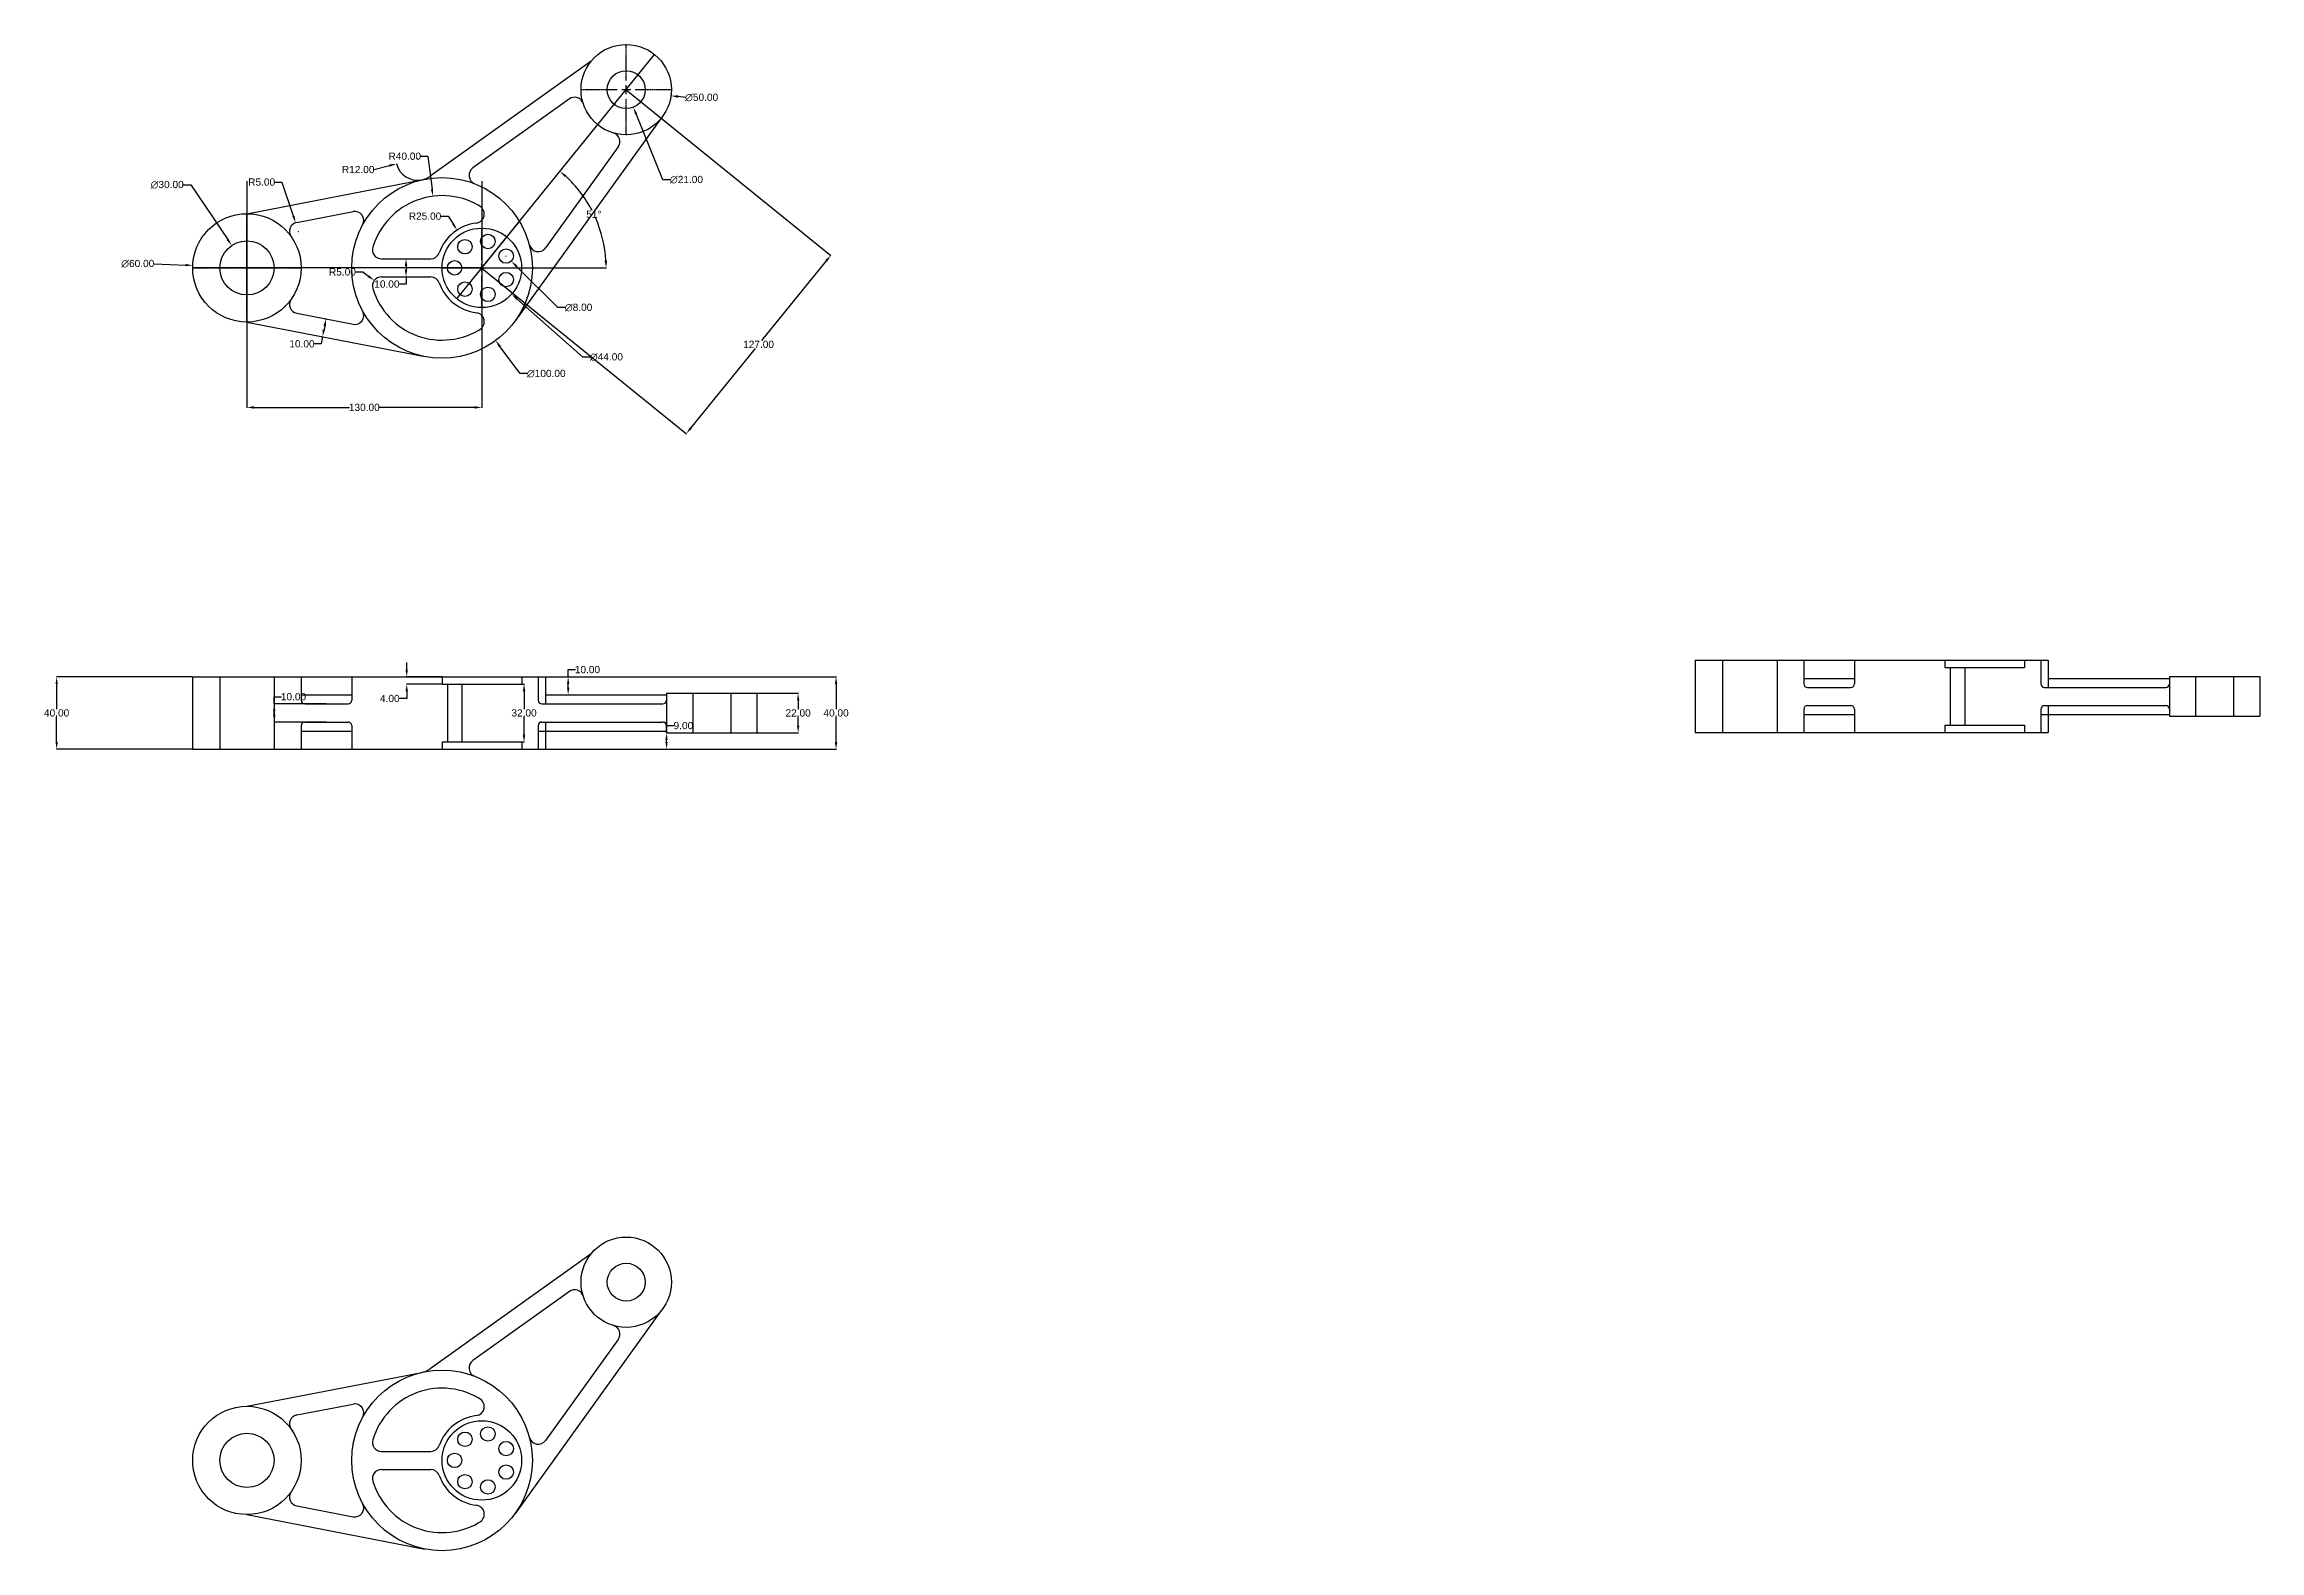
# Model space of a CAD drawing. Header units: millimetres. Extents: x 4817 to 6043, y 878 to 1712.
import ezdxf

# ---------------------------------------------------------------- set-up
doc = ezdxf.new("R2010")
doc.units = ezdxf.units.MM
doc.header["$MEASUREMENT"] = 0
doc.linetypes.add('CENTER2', pattern=[1.125, 0.75, -0.125, 0.125, -0.125])
doc.styles.get("Standard").update_dxf_attribs({"font": 'arial.ttf'})
doc.dimstyles.get("Standard").update_dxf_attribs({"dimtxt": 4, "dimasz": 4, "dimexe": 0.18, "dimexo": 0.0625, "dimgap": 0.09, "dimtad": 0, "dimtih": 1, "dimtoh": 1, "dimzin": 0, "dimdsep": 46, "dimtxsty": 'Standard', "dimcen": 0.09, "dimadec": 0, "dimazin": 0, "dimtfac": 1, "dimtofl": 0, "dimtmove": 0, "dimatfit": 3, "dimfxl": 1, "dimtolj": 1, "dimtzin": 0, "dimarcsym": 0})

# ---------------------------------------------------------------- blocks, each defined once
blk = doc.blocks.new('*U1')
blk.add_circle((0, 0), 4)
blk = doc.blocks.new('*U2')
at = {"color": 0, "linetype": 'ByBlock', "lineweight": -2, "transparency": 16777216}
for p, rotation in [((5062.7, 1602.9), 257.1428571428571), ((5050, 1600), 308.5714285714285), ((5072.8, 1594.8), 205.7142857142857), ((5050, 1576.5), 51.42857142857143), ((5072.8, 1581.8), 154.2857142857142), ((5062.7, 1573.6), 102.8571428571428)]:
    blk.add_blockref('*U1', p, dxfattribs=dict(at, rotation=rotation))
blk.add_blockref('*U1', (5044.3, 1588.3), dxfattribs=at)
blk = doc.blocks.new('*U3')
at = {"color": 0, "linetype": 'CENTER2', "transparency": 16777216}
for p, q in [((0, 5), (0, 25.12)), ((-25.12, 0), (-5, 0)), ((5, 0), (25.12, 0)), ((0, -25.12), (0, -5))]:
    blk.add_line(p, q, dxfattribs=at)
at = {"color": 0, "linetype": 'Continuous', "transparency": 16777216}
for p, q in [((-2.5, 0), (2.5, 0)), ((0, -2.5), (0, 2.5))]:
    blk.add_line(p, q, dxfattribs=at)
blk = doc.blocks.new('*U4')
at = {"color": 0, "linetype": 'CENTER2', "transparency": 16777216}
for p, q in [((0, 6), (0, 30.12)), ((-30.12, 0), (-6, 0)), ((6, 0), (30.12, 0)), ((0, -30.12), (0, -6))]:
    blk.add_line(p, q, dxfattribs=at)
at = {"color": 0, "linetype": 'Continuous', "transparency": 16777216}
for p, q in [((-3, 0), (3, 0)), ((0, -3), (0, 3))]:
    blk.add_line(p, q, dxfattribs=at)
blk = doc.blocks.new('*U5')
at = {"color": 0, "linetype": 'CENTER2', "transparency": 16777216}
for p, q in [((0, 6), (0, 30.12)), ((-30.12, 0), (-6, 0)), ((6, 0), (30.12, 0)), ((0, -30.12), (0, -6))]:
    blk.add_line(p, q, dxfattribs=at)
at = {"color": 0, "linetype": 'Continuous', "transparency": 16777216}
for p, q in [((-3, 0), (3, 0)), ((0, -3), (0, 3))]:
    blk.add_line(p, q, dxfattribs=at)
blk = doc.blocks.new('*U6')
at = {"color": 0, "linetype": 'CENTER2', "transparency": 16777216}
for p, q in [((0, 3), (0, 15.12)), ((-15.12, 0), (-3, 0)), ((3, 0), (15.12, 0)), ((0, -15.12), (0, -3))]:
    blk.add_line(p, q, dxfattribs=at)
at = {"color": 0, "linetype": 'Continuous', "transparency": 16777216}
for p, q in [((-1.5, 0), (1.5, 0)), ((0, -1.5), (0, 1.5))]:
    blk.add_line(p, q, dxfattribs=at)
blk = doc.blocks.new('*U7')
at = {"color": 0, "linetype": 'CENTER2', "transparency": 16777216}
for p, q in [((0, 4.4), (0, 22.12)), ((-22.12, 0), (-4.4, 0)), ((4.4, 0), (22.12, 0)), ((0, -22.12), (0, -4.4))]:
    blk.add_line(p, q, dxfattribs=at)
at = {"color": 0, "linetype": 'Continuous', "transparency": 16777216}
for p, q in [((-2.2, 0), (2.2, 0)), ((0, -2.2), (0, 2.2))]:
    blk.add_line(p, q, dxfattribs=at)
blk = doc.blocks.new('*D11')
at = {"color": 0, "lineweight": -2, "transparency": 16777216}
for p, q in [((4929.3, 1588.2), (4929.3, 1510.8)), ((5059.3, 1588.2), (5059.3, 1510.8)), ((4933.3, 1511), (4986.1, 1511)), ((5055.3, 1511), (5002.5, 1511))]:
    blk.add_line(p, q, dxfattribs=at)
at = {"color": 0, "transparency": 16777216}
for points in [[(4933.3, 1511.7), (4933.3, 1510.3), (4929.3, 1511)], [(5055.3, 1511.7), (5055.3, 1510.3), (5059.3, 1511)]]:
    blk.add_solid(points, dxfattribs=at)
at = {"layer": 'Defpoints', "color": 0, "transparency": 16777216}
for p in [(4929.3, 1588.3), (5059.3, 1588.3), (4929.3, 1511)]:
    blk.add_point(p, dxfattribs=at)
at = {"color": 0, "transparency": 16777216, "insert": (4994.3, 1511), "char_height": 4, "attachment_point": 5}
blk.add_mtext('\\A1;130.00', dxfattribs=at)
blk = doc.blocks.new('*D12')
at = {"color": 0, "lineweight": -2, "transparency": 16777216}
for p, q in [((4972.6, 1560.1), (4973.3, 1559.9)), ((4970.5, 1546.2), (4966.5, 1546.2)), ((4971.2, 1550.2), (4970.5, 1546.2)), ((4970.6, 1550.3), (4971.4, 1550.1)), ((4972.4, 1556), (4972, 1554.1))]:
    blk.add_line(p, q, dxfattribs=at)
at = {"color": 0, "transparency": 16777216}
for points in [[(4971.7, 1556.2), (4973, 1555.9), (4973.1, 1560)], [(4971.3, 1554.2), (4972.6, 1554), (4971.2, 1550.2)]]:
    blk.add_solid(points, dxfattribs=at)
at = {"layer": 'Defpoints', "color": 0, "transparency": 16777216}
for p in [(4972.5, 1560.1), (4970.6, 1550.3), (4971.2, 1550.2)]:
    blk.add_point(p, dxfattribs=at)
at = {"color": 0, "transparency": 16777216, "insert": (4959.8, 1546.2), "char_height": 4, "attachment_point": 5}
blk.add_mtext('\\A1;10.00', dxfattribs=at)
blk = doc.blocks.new('*D13')
at = {"color": 0, "lineweight": -2, "transparency": 16777216}
for p, q in [((5017.4, 1589.3), (5017.4, 1587.3)), ((5017.4, 1583.3), (5017.4, 1579.3)), ((5017.5, 1593.3), (5017.6, 1593.3)), ((5017.5, 1583.3), (5017.6, 1583.3)), ((5017.4, 1579.3), (5013.4, 1579.3))]:
    blk.add_line(p, q, dxfattribs=at)
at = {"color": 0, "transparency": 16777216}
for points in [[(5016.7, 1589.3), (5018.1, 1589.3), (5017.4, 1593.3)], [(5016.7, 1587.3), (5018.1, 1587.3), (5017.4, 1583.3)]]:
    blk.add_solid(points, dxfattribs=at)
at = {"layer": 'Defpoints', "color": 0, "transparency": 16777216}
for p in [(5017.4, 1593.3), (5017.4, 1583.3), (5017.4, 1583.3)]:
    blk.add_point(p, dxfattribs=at)
at = {"color": 0, "transparency": 16777216, "insert": (5006.8, 1579.3), "char_height": 4, "attachment_point": 5}
blk.add_mtext('\\A1;10.00', dxfattribs=at)
blk = doc.blocks.new('*D14')
at = {"color": 0, "lineweight": -2, "transparency": 16777216}
for p, q in [((5036.7, 1616.9), (5040.7, 1616.9)), ((5040.7, 1616.9), (5043.5, 1612.6)), ((5059.2, 1588.3), (5059.4, 1588.3)), ((5059.3, 1588.2), (5059.3, 1588.4))]:
    blk.add_line(p, q, dxfattribs=at)
at = {"color": 0, "transparency": 16777216}
blk.add_solid([(5044, 1612.9), (5042.9, 1612.2), (5045.7, 1609.2)], dxfattribs=at)
at = {"layer": 'Defpoints', "color": 0, "transparency": 16777216}
for p in [(5045.7, 1609.2), (5059.3, 1588.3)]:
    blk.add_point(p, dxfattribs=at)
at = {"color": 0, "transparency": 16777216, "insert": (5027.9, 1616.9), "char_height": 4, "attachment_point": 5}
blk.add_mtext('\\A1;R25.00', dxfattribs=at)
blk = doc.blocks.new('*D15')
at = {"color": 0, "lineweight": -2, "transparency": 16777216}
for p, q in [((5025.5, 1650.1), (5029.5, 1650.1)), ((5029.5, 1650.1), (5031.8, 1631.9)), ((5037.2, 1588.3), (5037.4, 1588.3)), ((5037.3, 1588.2), (5037.3, 1588.4))]:
    blk.add_line(p, q, dxfattribs=at)
at = {"color": 0, "transparency": 16777216}
blk.add_solid([(5032.4, 1632), (5031.1, 1631.8), (5032.3, 1627.9)], dxfattribs=at)
at = {"layer": 'Defpoints', "color": 0, "transparency": 16777216}
for p in [(5032.3, 1627.9), (5037.3, 1588.3)]:
    blk.add_point(p, dxfattribs=at)
at = {"color": 0, "transparency": 16777216, "insert": (5016.7, 1650.1), "char_height": 4, "attachment_point": 5}
blk.add_mtext('\\A1;R40.00', dxfattribs=at)
blk = doc.blocks.new('*D16')
at = {"color": 0, "lineweight": -2, "transparency": 16777216}
for p, q in [((4999.6, 1642.7), (5008.3, 1644.9)), ((5023.7, 1648.8), (5023.9, 1648.8)), ((5023.8, 1648.7), (5023.8, 1648.9))]:
    blk.add_line(p, q, dxfattribs=at)
blk.add_arc((5023.8, 1648.8), 12, 193.2194, 280.6695, dxfattribs=at)
at = {"color": 0, "transparency": 16777216}
blk.add_solid([(5008.1, 1645.6), (5008.4, 1644.3), (5012.2, 1645.9)], dxfattribs=at)
at = {"layer": 'Defpoints', "color": 0, "transparency": 16777216}
for p in [(5012.2, 1645.9), (5023.8, 1648.8)]:
    blk.add_point(p, dxfattribs=at)
at = {"color": 0, "transparency": 16777216, "insert": (4990.9, 1642.7), "char_height": 4, "attachment_point": 5}
blk.add_mtext('\\A1;R12.00', dxfattribs=at)
blk = doc.blocks.new('*D17')
at = {"color": 0, "lineweight": -2, "transparency": 16777216}
for p, q in [((4989.4, 1586), (4993.4, 1586)), ((4993.4, 1586), (4996.6, 1583.6)), ((5003.7, 1578.3), (5003.9, 1578.3)), ((5003.8, 1578.2), (5003.8, 1578.4))]:
    blk.add_line(p, q, dxfattribs=at)
at = {"color": 0, "transparency": 16777216}
blk.add_solid([(4997, 1584.2), (4996.2, 1583.1), (4999.8, 1581.3)], dxfattribs=at)
at = {"layer": 'Defpoints', "color": 0, "transparency": 16777216}
for p in [(4999.8, 1581.3), (5003.8, 1578.3)]:
    blk.add_point(p, dxfattribs=at)
at = {"color": 0, "transparency": 16777216, "insert": (4982.2, 1586), "char_height": 4, "attachment_point": 5}
blk.add_mtext('\\A1;R5.00', dxfattribs=at)
blk = doc.blocks.new('*D18')
at = {"color": 0, "lineweight": -2, "transparency": 16777216}
for p, q in [((4944.7, 1635.8), (4948.7, 1635.8)), ((4948.7, 1635.8), (4955, 1617.1)), ((4957.8, 1608.5), (4958, 1608.5)), ((4957.9, 1608.4), (4957.9, 1608.6))]:
    blk.add_line(p, q, dxfattribs=at)
at = {"color": 0, "transparency": 16777216}
blk.add_solid([(4955.6, 1617.3), (4954.4, 1616.8), (4956.3, 1613.3)], dxfattribs=at)
at = {"layer": 'Defpoints', "color": 0, "transparency": 16777216}
for p in [(4956.3, 1613.3), (4957.9, 1608.5)]:
    blk.add_point(p, dxfattribs=at)
at = {"color": 0, "transparency": 16777216, "insert": (4937.5, 1635.8), "char_height": 4, "attachment_point": 5}
blk.add_mtext('\\A1;R5.00', dxfattribs=at)
blk = doc.blocks.new('*D19')
at = {"color": 0, "lineweight": -2, "transparency": 16777216}
for p, q in [((4894.2, 1634.3), (4898.2, 1634.3)), ((4898.2, 1634.3), (4918.7, 1604)), ((4929.2, 1588.3), (4929.4, 1588.3)), ((4929.3, 1588.2), (4929.3, 1588.4))]:
    blk.add_line(p, q, dxfattribs=at)
at = {"color": 0, "transparency": 16777216}
blk.add_solid([(4919.2, 1604.4), (4918.1, 1603.6), (4920.9, 1600.7)], dxfattribs=at)
at = {"layer": 'Defpoints', "color": 0, "transparency": 16777216}
for p in [(4920.9, 1600.7), (4937.7, 1575.8)]:
    blk.add_point(p, dxfattribs=at)
at = {"color": 0, "transparency": 16777216, "insert": (4885.2, 1634.3), "char_height": 4, "attachment_point": 5}
blk.add_mtext('\\A1;∅30.00', dxfattribs=at)
blk = doc.blocks.new('*D20')
at = {"color": 0, "lineweight": -2, "transparency": 16777216}
for p, q in [((4877.9, 1590.6), (4895.4, 1589.8)), ((4929.2, 1588.3), (4929.4, 1588.3)), ((4929.3, 1588.2), (4929.3, 1588.4))]:
    blk.add_line(p, q, dxfattribs=at)
at = {"color": 0, "transparency": 16777216}
blk.add_solid([(4895.4, 1590.5), (4895.3, 1589.2), (4899.4, 1589.6)], dxfattribs=at)
at = {"layer": 'Defpoints', "color": 0, "transparency": 16777216}
for p in [(4899.4, 1589.6), (4959.3, 1586.9)]:
    blk.add_point(p, dxfattribs=at)
at = {"color": 0, "transparency": 16777216, "insert": (4868.9, 1590.6), "char_height": 4, "attachment_point": 5}
blk.add_mtext('\\A1;∅60.00', dxfattribs=at)
blk = doc.blocks.new('*D21')
at = {"color": 0, "lineweight": -2, "transparency": 16777216}
for p, q in [((5139.2, 1686.9), (5139.2, 1687.1)), ((5139.2, 1687), (5139.3, 1687)), ((5172, 1682.6), (5168, 1683.1))]:
    blk.add_line(p, q, dxfattribs=at)
at = {"color": 0, "transparency": 16777216}
blk.add_solid([(5168.1, 1683.8), (5167.9, 1682.4), (5164, 1683.6)], dxfattribs=at)
at = {"layer": 'Defpoints', "color": 0, "transparency": 16777216}
for p in [(5114.5, 1690.3), (5164, 1683.6)]:
    blk.add_point(p, dxfattribs=at)
at = {"color": 0, "transparency": 16777216, "insert": (5181, 1682.6), "char_height": 4, "attachment_point": 5}
blk.add_mtext('\\A1;∅50.00', dxfattribs=at)
blk = doc.blocks.new('*D22')
at = {"color": 0, "lineweight": -2, "transparency": 16777216}
for p, q in [((5139.2, 1686.9), (5139.2, 1687.1)), ((5139.2, 1687), (5139.3, 1687)), ((5159.6, 1637.1), (5144.7, 1673.5)), ((5163.6, 1637.1), (5159.6, 1637.1))]:
    blk.add_line(p, q, dxfattribs=at)
at = {"color": 0, "transparency": 16777216}
blk.add_solid([(5145.3, 1673.8), (5144.1, 1673.3), (5143.2, 1677.2)], dxfattribs=at)
at = {"layer": 'Defpoints', "color": 0, "transparency": 16777216}
for p in [(5135.3, 1696.7), (5143.2, 1677.2)]:
    blk.add_point(p, dxfattribs=at)
at = {"color": 0, "transparency": 16777216, "insert": (5172.6, 1637.1), "char_height": 4, "attachment_point": 5}
blk.add_mtext('\\A1;∅21.00', dxfattribs=at)
blk = doc.blocks.new('*D23')
at = {"color": 0, "lineweight": -2, "transparency": 16777216}
for p, q in [((5072.7, 1594.8), (5072.9, 1594.8)), ((5072.8, 1594.7), (5072.8, 1594.9)), ((5101.4, 1566.3), (5078.5, 1589.1)), ((5105.4, 1566.3), (5101.4, 1566.3))]:
    blk.add_line(p, q, dxfattribs=at)
at = {"color": 0, "transparency": 16777216}
blk.add_solid([(5079, 1589.6), (5078, 1588.7), (5075.7, 1592)], dxfattribs=at)
at = {"layer": 'Defpoints', "color": 0, "transparency": 16777216}
for p in [(5070, 1597.6), (5075.7, 1592)]:
    blk.add_point(p, dxfattribs=at)
at = {"color": 0, "transparency": 16777216, "insert": (5112.9, 1566.3), "char_height": 4, "attachment_point": 5}
blk.add_mtext('\\A1;∅8.00', dxfattribs=at)
blk = doc.blocks.new('*D24')
at = {"color": 0, "lineweight": -2, "transparency": 16777216}
for p, q in [((5059.2, 1588.3), (5059.4, 1588.3)), ((5059.3, 1588.2), (5059.3, 1588.4)), ((5115.3, 1538.9), (5078.8, 1571.1)), ((5119.3, 1538.9), (5115.3, 1538.9))]:
    blk.add_line(p, q, dxfattribs=at)
at = {"color": 0, "transparency": 16777216}
blk.add_solid([(5079.3, 1571.6), (5078.4, 1570.6), (5075.8, 1573.7)], dxfattribs=at)
at = {"layer": 'Defpoints', "color": 0, "transparency": 16777216}
for p in [(5042.8, 1602.8), (5075.8, 1573.7)]:
    blk.add_point(p, dxfattribs=at)
at = {"color": 0, "transparency": 16777216, "insert": (5128.3, 1538.9), "char_height": 4, "attachment_point": 5}
blk.add_mtext('\\A1;∅44.00', dxfattribs=at)
blk = doc.blocks.new('*D25')
at = {"color": 0, "lineweight": -2, "transparency": 16777216}
for p, q in [((5037.2, 1588.3), (5037.4, 1588.3)), ((5037.3, 1588.2), (5037.3, 1588.4)), ((5080.5, 1529.7), (5069.4, 1544.8)), ((5084.5, 1529.7), (5080.5, 1529.7))]:
    blk.add_line(p, q, dxfattribs=at)
at = {"color": 0, "transparency": 16777216}
blk.add_solid([(5069.9, 1545.2), (5068.8, 1544.4), (5067, 1548)], dxfattribs=at)
at = {"layer": 'Defpoints', "color": 0, "transparency": 16777216}
for p in [(5007.7, 1628.5), (5067, 1548)]:
    blk.add_point(p, dxfattribs=at)
at = {"color": 0, "transparency": 16777216, "insert": (5095, 1529.7), "char_height": 4, "attachment_point": 5}
blk.add_mtext('\\A1;∅100.00', dxfattribs=at)
blk = doc.blocks.new('*D26')
at = {"color": 0, "lineweight": -2, "transparency": 16777216}
for p, q in [((5139.2, 1686.9), (5252.6, 1595.1)), ((5059.3, 1588.2), (5172.7, 1496.4)), ((5249.9, 1592.1), (5214.2, 1548)), ((5175, 1499.6), (5210.8, 1543.7))]:
    blk.add_line(p, q, dxfattribs=at)
at = {"color": 0, "transparency": 16777216}
for points in [[(5249.4, 1592.5), (5250.5, 1591.7), (5252.5, 1595.2)], [(5174.5, 1500), (5175.6, 1499.2), (5172.5, 1496.5)]]:
    blk.add_solid(points, dxfattribs=at)
at = {"layer": 'Defpoints', "color": 0, "transparency": 16777216}
for p in [(5139.2, 1687), (5059.2, 1588.3), (5172.5, 1496.5)]:
    blk.add_point(p, dxfattribs=at)
at = {"color": 0, "transparency": 16777216, "insert": (5212.5, 1545.9), "char_height": 4, "attachment_point": 5}
blk.add_mtext('\\A1;127.00', dxfattribs=at)
blk = doc.blocks.new('*D27')
at = {"color": 0, "lineweight": -2, "transparency": 16777216}
blk.add_line((5087.4, 1588.3), (5128.3, 1588.3), dxfattribs=at)
for start, end in [(27.484, 47.6687), (3.3313, 23.5483)]:
    blk.add_arc((5059.3, 1588.3), 68.8, start, end, dxfattribs=at)
at = {"color": 0, "transparency": 16777216}
for points in [[(5105.2, 1638.6), (5106.1, 1639.6), (5102.6, 1641.7)], [(5128.7, 1592.3), (5127.3, 1592.2), (5128.1, 1588.3)]]:
    blk.add_solid(points, dxfattribs=at)
at = {"layer": 'Defpoints', "color": 0, "transparency": 16777216}
for p in [(5155, 1706.4), (5125.1, 1608.4), (5037.3, 1588.3), (5059.3, 1588.3), (5087.3, 1588.3)]:
    blk.add_point(p, dxfattribs=at)
at = {"color": 0, "transparency": 16777216, "insert": (5121.4, 1617.9), "char_height": 4, "attachment_point": 5}
blk.add_mtext('\\A1;51°', dxfattribs=at)
blk = doc.blocks.new('*D28')
at = {"color": 0, "lineweight": -2, "transparency": 16777216}
for p, q in [((4899.1, 1361.8), (4823.9, 1361.8)), ((4824, 1357.8), (4824, 1343.9)), ((4824, 1325.8), (4824, 1339.7)), ((4899.1, 1321.8), (4823.9, 1321.8))]:
    blk.add_line(p, q, dxfattribs=at)
at = {"color": 0, "transparency": 16777216}
for points in [[(4823.4, 1357.8), (4824.7, 1357.8), (4824, 1361.8)], [(4823.4, 1325.8), (4824.7, 1325.8), (4824, 1321.8)]]:
    blk.add_solid(points, dxfattribs=at)
at = {"layer": 'Defpoints', "color": 0, "transparency": 16777216}
for p in [(4899.2, 1361.8), (4824, 1321.8), (4899.2, 1321.8)]:
    blk.add_point(p, dxfattribs=at)
at = {"color": 0, "transparency": 16777216, "insert": (4824, 1341.8), "char_height": 4, "attachment_point": 5}
blk.add_mtext('\\A1;40.00', dxfattribs=at)
blk = doc.blocks.new('*D29')
at = {"color": 0, "lineweight": -2, "transparency": 16777216}
for p, q in [((4944.4, 1346.8), (4944.4, 1350.8)), ((4944.4, 1350.8), (4948.4, 1350.8)), ((4973.2, 1346.8), (4944.3, 1346.8)), ((4973.2, 1336.8), (4944.3, 1336.8)), ((4944.4, 1340.8), (4944.4, 1342.8))]:
    blk.add_line(p, q, dxfattribs=at)
at = {"color": 0, "transparency": 16777216}
for points in [[(4943.8, 1342.8), (4945.1, 1342.8), (4944.4, 1346.8)], [(4943.8, 1340.8), (4945.1, 1340.8), (4944.4, 1336.8)]]:
    blk.add_solid(points, dxfattribs=at)
at = {"layer": 'Defpoints', "color": 0, "transparency": 16777216}
for p in [(4944.4, 1346.8), (4973.3, 1346.8), (4973.3, 1336.8)]:
    blk.add_point(p, dxfattribs=at)
at = {"color": 0, "transparency": 16777216, "insert": (4955.1, 1350.8), "char_height": 4, "attachment_point": 5}
blk.add_mtext('\\A1;10.00', dxfattribs=at)
blk = doc.blocks.new('*D30')
at = {"color": 0, "lineweight": -2, "transparency": 16777216}
for p, q in [((5037.3, 1361.8), (5017.6, 1361.8)), ((5017.8, 1365.8), (5017.8, 1369.8)), ((5017.8, 1349.8), (5013.8, 1349.8)), ((5037.3, 1357.8), (5017.6, 1357.8)), ((5017.8, 1353.8), (5017.8, 1349.8))]:
    blk.add_line(p, q, dxfattribs=at)
at = {"color": 0, "transparency": 16777216}
for points in [[(5017.1, 1365.8), (5018.4, 1365.8), (5017.8, 1361.8)], [(5017.1, 1353.8), (5018.4, 1353.8), (5017.8, 1357.8)]]:
    blk.add_solid(points, dxfattribs=at)
at = {"layer": 'Defpoints', "color": 0, "transparency": 16777216}
for p in [(5037.3, 1361.8), (5017.8, 1357.8), (5037.3, 1357.8)]:
    blk.add_point(p, dxfattribs=at)
at = {"color": 0, "transparency": 16777216, "insert": (5008.4, 1349.8), "char_height": 4, "attachment_point": 5}
blk.add_mtext('\\A1;4.00', dxfattribs=at)
blk = doc.blocks.new('*D31')
at = {"color": 0, "lineweight": -2, "transparency": 16777216}
for p, q in [((5065.4, 1357.8), (5082.9, 1357.8)), ((5082.7, 1353.8), (5082.7, 1343.9)), ((5082.7, 1329.8), (5082.7, 1339.7)), ((5065.4, 1325.8), (5082.9, 1325.8))]:
    blk.add_line(p, q, dxfattribs=at)
at = {"color": 0, "transparency": 16777216}
for points in [[(5082, 1353.8), (5083.4, 1353.8), (5082.7, 1357.8)], [(5082, 1329.8), (5083.4, 1329.8), (5082.7, 1325.8)]]:
    blk.add_solid(points, dxfattribs=at)
at = {"layer": 'Defpoints', "color": 0, "transparency": 16777216}
for p in [(5065.3, 1357.8), (5065.3, 1325.8), (5082.7, 1325.8)]:
    blk.add_point(p, dxfattribs=at)
at = {"color": 0, "transparency": 16777216, "insert": (5082.7, 1341.8), "char_height": 4, "attachment_point": 5}
blk.add_mtext('\\A1;32.00', dxfattribs=at)
blk = doc.blocks.new('*D32')
at = {"color": 0, "lineweight": -2, "transparency": 16777216}
for p, q in [((5094.6, 1361.8), (5107.3, 1361.8)), ((5107.1, 1361.8), (5107.1, 1365.8)), ((5107.1, 1365.8), (5111.1, 1365.8)), ((5094.6, 1351.8), (5107.3, 1351.8)), ((5107.1, 1355.8), (5107.1, 1357.8))]:
    blk.add_line(p, q, dxfattribs=at)
at = {"color": 0, "transparency": 16777216}
for points in [[(5106.5, 1357.8), (5107.8, 1357.8), (5107.1, 1361.8)], [(5106.5, 1355.8), (5107.8, 1355.8), (5107.1, 1351.8)]]:
    blk.add_solid(points, dxfattribs=at)
at = {"layer": 'Defpoints', "color": 0, "transparency": 16777216}
for p in [(5094.6, 1361.8), (5107.1, 1361.8), (5094.6, 1351.8)]:
    blk.add_point(p, dxfattribs=at)
at = {"color": 0, "transparency": 16777216, "insert": (5117.8, 1365.8), "char_height": 4, "attachment_point": 5}
blk.add_mtext('\\A1;10.00', dxfattribs=at)
blk = doc.blocks.new('*D33')
at = {"color": 0, "lineweight": -2, "transparency": 16777216}
for p, q in [((5186.6, 1352.8), (5234.6, 1352.8)), ((5234.4, 1348.8), (5234.4, 1343.9)), ((5234.4, 1334.8), (5234.4, 1339.7)), ((5186.6, 1330.8), (5234.6, 1330.8))]:
    blk.add_line(p, q, dxfattribs=at)
at = {"color": 0, "transparency": 16777216}
for points in [[(5233.8, 1348.8), (5235.1, 1348.8), (5234.4, 1352.8)], [(5233.8, 1334.8), (5235.1, 1334.8), (5234.4, 1330.8)]]:
    blk.add_solid(points, dxfattribs=at)
at = {"layer": 'Defpoints', "color": 0, "transparency": 16777216}
for p in [(5186.6, 1352.8), (5186.6, 1330.8), (5234.4, 1330.8)]:
    blk.add_point(p, dxfattribs=at)
at = {"color": 0, "transparency": 16777216, "insert": (5234.4, 1341.8), "char_height": 4, "attachment_point": 5}
blk.add_mtext('\\A1;22.00', dxfattribs=at)
blk = doc.blocks.new('*D34')
at = {"color": 0, "lineweight": -2, "transparency": 16777216}
for p, q in [((5161.6, 1330.8), (5161.6, 1334.8)), ((5161.6, 1334.8), (5165.6, 1334.8)), ((5161.6, 1330.8), (5161.8, 1330.8)), ((5161.6, 1325.8), (5161.6, 1326.8)), ((5094.6, 1321.8), (5161.8, 1321.8))]:
    blk.add_line(p, q, dxfattribs=at)
at = {"color": 0, "transparency": 16777216}
for points in [[(5160.9, 1326.8), (5162.2, 1326.8), (5161.6, 1330.8)], [(5160.9, 1325.8), (5162.2, 1325.8), (5161.6, 1321.8)]]:
    blk.add_solid(points, dxfattribs=at)
at = {"layer": 'Defpoints', "color": 0, "transparency": 16777216}
for p in [(5161.6, 1330.8), (5161.6, 1330.8), (5094.6, 1321.8)]:
    blk.add_point(p, dxfattribs=at)
at = {"color": 0, "transparency": 16777216, "insert": (5170.9, 1334.8), "char_height": 4, "attachment_point": 5}
blk.add_mtext('\\A1;9.00', dxfattribs=at)
blk = doc.blocks.new('*D35')
at = {"color": 0, "lineweight": -2, "transparency": 16777216}
for p, q in [((5094.6, 1361.8), (5255.6, 1361.8)), ((5255.4, 1357.8), (5255.4, 1343.9)), ((5255.4, 1325.8), (5255.4, 1339.7)), ((5094.6, 1321.8), (5255.6, 1321.8))]:
    blk.add_line(p, q, dxfattribs=at)
at = {"color": 0, "transparency": 16777216}
for points in [[(5254.7, 1357.8), (5256.1, 1357.8), (5255.4, 1361.8)], [(5254.7, 1325.8), (5256.1, 1325.8), (5255.4, 1321.8)]]:
    blk.add_solid(points, dxfattribs=at)
at = {"layer": 'Defpoints', "color": 0, "transparency": 16777216}
for p in [(5094.6, 1361.8), (5094.6, 1321.8), (5255.4, 1321.8)]:
    blk.add_point(p, dxfattribs=at)
at = {"color": 0, "transparency": 16777216, "insert": (5255.4, 1341.8), "char_height": 4, "attachment_point": 5}
blk.add_mtext('\\A1;40.00', dxfattribs=at)
blk = doc.blocks.new('*U36')
blk.add_circle((0, 0), 4)
blk = doc.blocks.new('*U38')
at = {"color": 0, "linetype": 'ByBlock', "lineweight": -2, "transparency": 16777216}
for p, rotation in [((5062.7, 1602.9), 257.1428571428571), ((5050, 1600), 308.5714285714285), ((5072.8, 1594.8), 205.7142857142857), ((5050, 1576.5), 51.42857142857143), ((5072.8, 1581.8), 154.2857142857142), ((5062.7, 1573.6), 102.8571428571428)]:
    blk.add_blockref('*U36', p, dxfattribs=dict(at, rotation=rotation))
blk.add_blockref('*U36', (5044.3, 1588.3), dxfattribs=at)

msp = doc.modelspace()

# ---------------------------------------------------------------- linework, layer by layer
for p, q in [((5059.324, 1588.269), (5154.98, 1706.395)), ((5119.819, 1702.699), (5030.783, 1639.041)), ((5107.793, 1681.808), (5054.349, 1643.597)), ((5158.676, 1671.233), (5077.899, 1559.052)), ((5134.852, 1655.26), (5094.575, 1599.325)), ((4929.324, 1618.269), (5026.087, 1637.021)), ((4929.324, 1636.271), (4929.324, 1533.184)), ((5059.324, 1636.271), (5059.324, 1533.184)), ((4956.917, 1613.43), (4988.062, 1619.466)), ((5045.479, 1571.171), (5080.18, 1614.024)), ((5059.324, 1588.269), (4899.324, 1588.269)), ((4987.324, 1593.269), (4987.574, 1593.269)), ((4987.324, 1583.269), (4987.574, 1583.269)), ((5003.783, 1593.269), (5031.039, 1593.269)), ((5003.783, 1583.269), (5031.039, 1583.269)), ((5037.324, 1588.269), (5087.324, 1588.269)), ((4929.324, 1558.269), (5027.811, 1539.182)), ((4956.917, 1563.107), (4988.062, 1557.071)), ((4899.204, 1361.799), (4899.204, 1321.799)), ((4899.204, 1361.799), (5094.575, 1361.799)), ((4914.324, 1361.799), (4914.324, 1321.799)), ((4944.444, 1361.799), (4944.444, 1321.799)), ((4959.292, 1361.799), (4959.292, 1348.799)), ((4987.324, 1361.799), (4987.324, 1348.799)), ((5037.324, 1361.799), (5037.324, 1357.799)), ((5081.444, 1361.799), (5081.444, 1357.799)), ((5090.518, 1361.799), (5090.518, 1348.799)), ((5094.575, 1361.799), (5094.575, 1346.799)), ((5730.979, 1370.957), (5730.979, 1330.957)), ((5730.979, 1370.957), (5926.351, 1370.957)), ((5746.099, 1370.957), (5746.099, 1330.957)), ((5776.219, 1370.957), (5776.219, 1330.957)), ((5791.067, 1370.957), (5791.067, 1357.957)), ((5819.099, 1370.957), (5819.099, 1357.957)), ((5869.099, 1370.957), (5869.099, 1366.957)), ((5869.099, 1366.957), (5913.219, 1366.957)), ((5872.099, 1366.957), (5872.099, 1334.957)), ((5880.099, 1366.957), (5880.099, 1334.957)), ((5913.219, 1370.957), (5913.219, 1366.957)), ((5922.293, 1370.957), (5922.293, 1357.957)), ((5926.351, 1370.957), (5926.351, 1355.957)), ((5993.351, 1361.957), (5993.351, 1339.957)), ((5993.351, 1361.957), (6043.351, 1361.957)), ((6007.851, 1361.957), (6007.851, 1339.957)), ((6028.851, 1361.957), (6028.851, 1339.957)), ((6043.351, 1361.957), (6043.351, 1339.957)), ((4959.292, 1351.799), (4987.324, 1351.799)), ((5037.324, 1357.799), (5081.444, 1357.799)), ((5040.324, 1357.799), (5040.324, 1325.799)), ((5048.324, 1357.799), (5048.324, 1325.799)), ((5094.575, 1351.799), (5161.575, 1351.799)), ((5161.575, 1352.799), (5161.575, 1330.799)), ((5161.575, 1352.799), (5211.575, 1352.799)), ((5176.075, 1352.799), (5176.075, 1330.799)), ((5197.075, 1352.799), (5197.075, 1330.799)), ((5211.575, 1352.799), (5211.575, 1330.799)), ((5791.067, 1360.957), (5819.099, 1360.957)), ((5793.067, 1355.957), (5817.099, 1355.957)), ((5924.293, 1355.957), (5991.351, 1355.957)), ((5926.351, 1360.957), (5993.351, 1360.957)), ((4961.292, 1346.799), (4985.324, 1346.799)), ((4961.292, 1336.799), (4985.324, 1336.799)), ((5092.518, 1346.799), (5159.575, 1346.799)), ((5092.518, 1336.799), (5159.575, 1336.799)), ((5094.575, 1336.799), (5094.575, 1321.799)), ((5791.067, 1343.957), (5791.067, 1330.957)), ((5791.067, 1340.957), (5819.099, 1340.957)), ((5793.067, 1345.957), (5817.099, 1345.957)), ((5819.099, 1343.957), (5819.099, 1330.957)), ((5922.293, 1343.957), (5922.293, 1330.957)), ((5922.293, 1340.957), (5993.351, 1340.957)), ((5924.293, 1345.957), (5991.351, 1345.957)), ((5926.351, 1345.957), (5926.351, 1330.957)), ((5993.351, 1339.957), (6043.351, 1339.957)), ((5993.351, 1339.957), (6043.351, 1339.957)), ((4959.292, 1334.799), (4959.292, 1321.799)), ((4959.292, 1331.799), (4987.324, 1331.799)), ((4987.324, 1334.799), (4987.324, 1321.799)), ((5037.324, 1325.799), (5081.444, 1325.799)), ((5037.324, 1325.799), (5037.324, 1321.799)), ((5081.444, 1325.799), (5081.444, 1321.799)), ((5090.518, 1334.799), (5090.518, 1321.799)), ((5090.518, 1331.799), (5161.575, 1331.799)), ((5161.575, 1330.799), (5211.575, 1330.799)), ((5161.575, 1330.799), (5211.575, 1330.799)), ((5730.979, 1330.957), (5926.351, 1330.957)), ((5869.099, 1334.957), (5869.099, 1330.957)), ((5869.099, 1334.957), (5913.219, 1334.957)), ((5913.219, 1334.957), (5913.219, 1330.957)), ((4899.204, 1321.799), (5094.575, 1321.799)), ((5119.819, 1042.328), (5030.783, 978.67)), ((5107.793, 1021.437), (5054.349, 983.226)), ((5158.676, 1010.862), (5077.899, 898.681)), ((5134.852, 994.889), (5094.575, 938.954)), ((4929.324, 957.898), (5026.087, 976.651)), ((4956.917, 953.059), (4988.062, 959.095)), ((4987.324, 932.898), (4987.574, 932.898)), ((5003.783, 932.898), (5031.039, 932.898)), ((4987.324, 922.898), (4987.574, 922.898)), ((5003.783, 922.898), (5031.039, 922.898)), ((4929.324, 897.898), (5027.811, 878.811)), ((4956.917, 902.736), (4988.062, 896.701))]:
    msp.add_line(p, q)
for centre, radius in [((5139.247, 1686.966), 25), ((5139.247, 1686.966), 10.5), ((5037.324, 1588.269), 50), ((4929.324, 1588.269), 30), ((5059.324, 1588.269), 22), ((4929.324, 1588.269), 15), ((5139.247, 1026.595), 25), ((5139.247, 1026.595), 10.5), ((5037.324, 927.898), 50), ((4929.324, 927.898), 30), ((5059.324, 927.898), 22), ((4929.324, 927.898), 15)]:
    msp.add_circle(centre, radius)
for centre, radius, start, end in [((5110.701, 1677.741), 5, 17.90971, 125.564054), ((5130.794, 1658.182), 5, 324.24403, 73.63412), ((5057.257, 1639.529), 5, 125.564054, 248.750602), ((5023.804, 1648.802), 12, 280.967905, 305.564054), ((4989.013, 1614.557), 5, 331.446709, 100.967905), ((5037.324, 1588.269), 40, 56.632987, 163.39845), ((5055.71, 1618.05), 5, 276.918336, 58.309897), ((4957.869, 1608.522), 5, 100.967905, 215.355974), ((5059.324, 1588.269), 25, 96.918336, 160.528779), ((5003.783, 1598.269), 5, 163.39845, 270), ((5031.039, 1598.269), 5, 270, 340.528779), ((5090.518, 1602.247), 5, 194.722834, 324.24403), ((5003.783, 1578.269), 5, 90, 196.60155), ((5031.039, 1578.269), 5, 19.471221, 90), ((4957.869, 1568.016), 5, 144.644026, 259.032095), ((5037.324, 1588.269), 40, 196.60155, 303.367013), ((5059.324, 1588.269), 25, 199.471221, 263.081664), ((4989.013, 1561.98), 5, 259.032095, 28.553291), ((5055.71, 1558.487), 5, 301.690103, 83.081664), ((4961.292, 1348.799), 2, 180, 270), ((4985.324, 1348.799), 2, 270, 0), ((5092.518, 1348.799), 2, 180, 270), ((5159.575, 1348.799), 2, 270, 0), ((5793.067, 1357.957), 2, 180, 270), ((5817.099, 1357.957), 2, 270, 0), ((5924.293, 1357.957), 2, 180, 270), ((5991.351, 1357.957), 2, 270, 0), ((4961.292, 1334.799), 2, 90, 180), ((4985.324, 1334.799), 2, 0, 90), ((5092.518, 1334.799), 2, 90, 180), ((5159.575, 1334.799), 2, 0, 90), ((5793.067, 1343.957), 2, 90, 180), ((5817.099, 1343.957), 2, 0, 90), ((5924.293, 1343.957), 2, 90, 180), ((5991.351, 1343.957), 2, 0, 90), ((5110.701, 1017.37), 5, 17.90971, 125.564054), ((5130.794, 997.811), 5, 324.24403, 73.63412), ((5057.257, 979.159), 5, 125.564054, 248.750602), ((5023.804, 988.431), 12, 280.967905, 305.564054), ((4989.013, 954.187), 5, 331.446709, 100.967905), ((5037.324, 927.898), 40, 56.632987, 163.39845), ((5055.71, 957.679), 5, 276.918336, 58.309897), ((4957.869, 948.151), 5, 100.967905, 215.355974), ((5059.324, 927.898), 25, 96.918336, 160.528779), ((5003.783, 937.898), 5, 163.39845, 270), ((5031.039, 937.898), 5, 270, 340.528779), ((5090.518, 941.876), 5, 194.722834, 324.24403), ((5003.783, 917.898), 5, 90, 196.60155), ((5031.039, 917.898), 5, 19.471221, 90), ((4957.869, 907.645), 5, 144.644026, 259.032095), ((5037.324, 927.898), 40, 196.60155, 303.367013), ((5059.324, 927.898), 25, 199.471221, 263.081664), ((4989.013, 901.609), 5, 259.032095, 28.553291), ((5055.71, 898.116), 5, 301.690103, 83.081664)]:
    msp.add_arc(centre, radius, start, end)

# ---------------------------------------------------------------- block references
at = {"linetype": 'CENTER2'}
for name, p in [('*U3', (5139.247, 1686.966)), ('*U4', (4929.324, 1588.269)), ('*U5', (4929.324, 1588.269)), ('*U7', (5059.324, 1588.269)), ('*U6', (4929.324, 1588.269))]:
    msp.add_blockref(name, p, dxfattribs=at)
for name, p in [('*U2', (0, 0)), ('*U38', (0, -660.371))]:
    msp.add_blockref(name, p)

# ---------------------------------------------------------------- dimensions: what is measured, and where the dimension line sits
dim = msp.add_angular_dim_2l(base=(5125.124, 1608.386), line1=((5037.324, 1588.269), (5087.324, 1588.269)), line2=((5059.324, 1588.269), (5154.98, 1706.395)), dimstyle='Standard')
dim.commit()
dim.dimension.update_dxf_attribs({"geometry": '*D27', "text_midpoint": (5121.428, 1617.891)})
for p1, p2, picture, middle in [((5135.278, 1696.687), (5143.217, 1677.245), '*D22', (5172.627, 1637.08)), ((4937.727, 1575.843), (4920.921, 1600.694), '*D19', (4885.177, 1634.311)), ((5007.658, 1628.517), (5066.989, 1548.02), '*D25', (5095.042, 1529.716)), ((5042.82, 1602.817), (5075.827, 1573.721), '*D24', (5128.285, 1538.945)), ((5070.003, 1597.599), (5075.673, 1591.955), '*D23', (5112.874, 1566.324)), ((4959.292, 1586.895), (4899.355, 1589.642), '*D20', (4877.862, 1590.627))]:
    dim = msp.add_diameter_dim_2p(p1=p1, p2=p2, dimstyle='Standard')
    dim.commit()
    dim.dimension.update_dxf_attribs({"geometry": picture, "text_midpoint": middle, "dimtype": 163})
for p1, p2, distance, picture, middle in [((5139.157, 1686.966), (5059.234, 1588.269), 145.788, '*D26', (5212.494, 1545.87)), ((5017.411, 1593.269), (5017.411, 1583.269), 0, '*D13', (5006.767, 1579.269)), ((4972.49, 1560.089), (4970.587, 1550.272), 0.639, '*D12', (4959.809, 1546.223))]:
    dim = msp.add_aligned_dim(p1=p1, p2=p2, distance=distance, dimstyle='Standard')
    dim.commit()
    dim.dimension.update_dxf_attribs({"geometry": picture, "text_midpoint": middle})
dim = msp.add_diameter_dim_2p(p1=(5114.471, 1690.3), p2=(5164.024, 1683.633), dimstyle='Standard')
dim.commit()
dim.dimension.update_dxf_attribs({"geometry": '*D21', "text_midpoint": (5180.961, 1682.566)})
for center, mpoint, picture, middle in [((5023.804, 1648.802), (5012.164, 1645.883), '*D16', (4999.601, 1642.732)), ((5037.324, 1588.269), (5032.277, 1627.949), '*D15', (5016.708, 1650.135)), ((4957.869, 1608.522), (4956.276, 1613.261), '*D18', (4937.494, 1635.85)), ((5059.324, 1588.269), (5045.656, 1609.202), '*D14', (5027.914, 1616.854))]:
    dim = msp.add_radius_dim(center=center, mpoint=mpoint, dimstyle='Standard')
    dim.commit()
    dim.dimension.update_dxf_attribs({"geometry": picture, "text_midpoint": middle, "dimtype": 164})
dim = msp.add_linear_dim(base=(4929.324, 1510.991), p1=(5059.324, 1588.269), p2=(4929.324, 1588.269), dimstyle='Standard')
dim.commit()
dim.dimension.update_dxf_attribs({"geometry": '*D11', "text_midpoint": (4994.324, 1510.991)})
dim = msp.add_radius_dim(center=(5003.783, 1578.269), mpoint=(4999.774, 1581.257), dimstyle='Standard')
dim.commit()
dim.dimension.update_dxf_attribs({"geometry": '*D17', "text_midpoint": (4982.167, 1586.038)})
for base, p1, p2, picture, middle in [((4824.048, 1321.799), (4899.204, 1361.799), (4899.204, 1321.799), '*D28', (4824.048, 1341.799)), ((5017.779, 1357.799), (5037.324, 1361.799), (5037.324, 1357.799), '*D30', (5008.42, 1349.799)), ((5107.144, 1361.799), (5094.575, 1351.799), (5094.575, 1361.799), '*D32', (5117.788, 1365.799)), ((5255.384, 1321.799), (5094.575, 1361.799), (5094.575, 1321.799), '*D35', (5255.384, 1341.799)), ((4944.444, 1346.799), (4973.308, 1336.799), (4973.308, 1346.799), '*D29', (4955.088, 1350.799)), ((5082.716, 1325.799), (5065.349, 1357.799), (5065.349, 1325.799), '*D31', (5082.716, 1341.799)), ((5234.437, 1330.799), (5186.575, 1352.799), (5186.575, 1330.799), '*D33', (5234.437, 1341.799)), ((5161.575, 1330.799), (5094.575, 1321.799), (5161.575, 1330.799), '*D34', (5170.854, 1334.799))]:
    dim = msp.add_linear_dim(base=base, p1=p1, p2=p2, angle=90, dimstyle='Standard')
    dim.commit()
    dim.dimension.update_dxf_attribs({"geometry": picture, "text_midpoint": middle})

doc.saveas('drawing.dxf')
